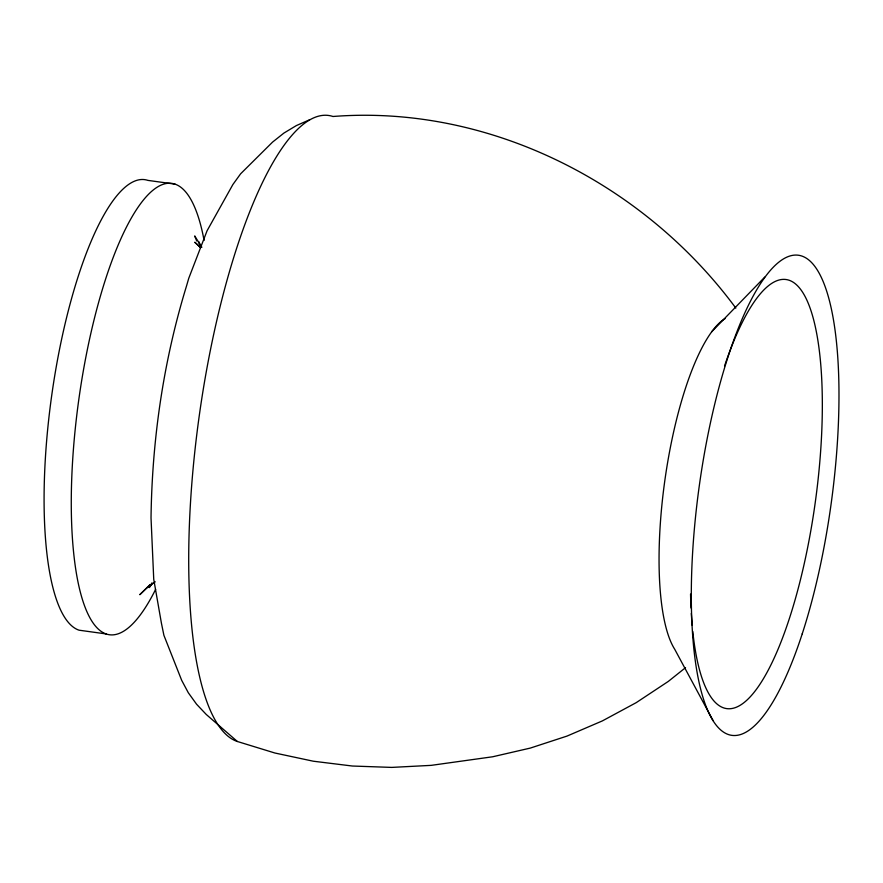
<?xml version="1.0" encoding="UTF-8"?>
<svg xmlns="http://www.w3.org/2000/svg" width="883" height="883" viewBox="0 0 883 883"><rect width="100%" height="100%" fill="white"/><g stroke="black" fill="none" stroke-linecap="round" stroke-linejoin="round"><path stroke-width="1.32" d="M151.909 582.901L149.205 587.636L152.306 583.42M711.654 331.787L764.755 277.107M150 584.767L139.801 594.7L149.878 584.899M685.539 667.658L668.332 681.4L636.235 702.636L602.372 720.903L566.996 736.091L530.33 748.078L492.659 756.775L431.18 765.362L391.743 767.404L352.372 766.025L313.322 761.212L274.9 753.011L237.35 741.488L206.28 714.49L196.567 704.215L188.322 692.769L181.677 680.318L163.907 635.33L161.412 623.144L153.741 579.314L151.026 517.968C152.042 439.48 163.454 361.103 186.512 286.015L188.774 278.244L207.064 230.783L232.88 184.536L240.618 173.808L272.582 142.086L283.951 133.046L296.39 125.563L309.69 119.746M147.042 587.659L155.242 581.809M175.033 184.128L147.903 180.386A227.825 62.538 -82.1 0 0 53.289 384.734A227.825 62.538 -82.1 0 0 79.084 630.197L106.214 633.939M200.717 247.593L194.746 242.229L200.485 247.45M201.854 247.306L194.69 235.949L196.732 240.982M735.837 308.09C643.795 183.355 489.226 104.349 332.968 116.49A316.544 86.898 -82.1 0 0 201.501 400.429A316.544 86.898 -82.1 0 0 237.35 741.488M713.144 720.694L674.711 649.248A173.454 47.616 -82.1 0 1 666.047 472.25A173.454 47.616 -82.1 0 1 725.329 318.454M199.657 244.459L199.194 242.03L200.143 247.417M155.629 589.358A227.825 62.538 -82.1 0 1 74.051 556.522A227.825 62.538 -82.1 0 1 116.909 248.035A227.825 62.538 -82.1 0 1 204.094 240.452M724.557 365.981A216.6 59.459 -82.1 0 1 816.466 332.372A216.6 59.459 -82.1 0 1 778.696 647.68A216.6 59.459 -82.1 0 1 692.769 631.422M692.173 625.208A216.6 59.459 -82.1 0 1 691.312 613.453M691.025 608.034A216.6 59.459 -82.1 0 1 690.55 594.06M802.239 633.806A242.361 66.534 -82.1 0 0 801.687 255.993A242.361 66.534 -82.1 0 0 691.301 595.937A242.361 66.534 -82.1 0 0 802.239 633.806"/></g></svg>
